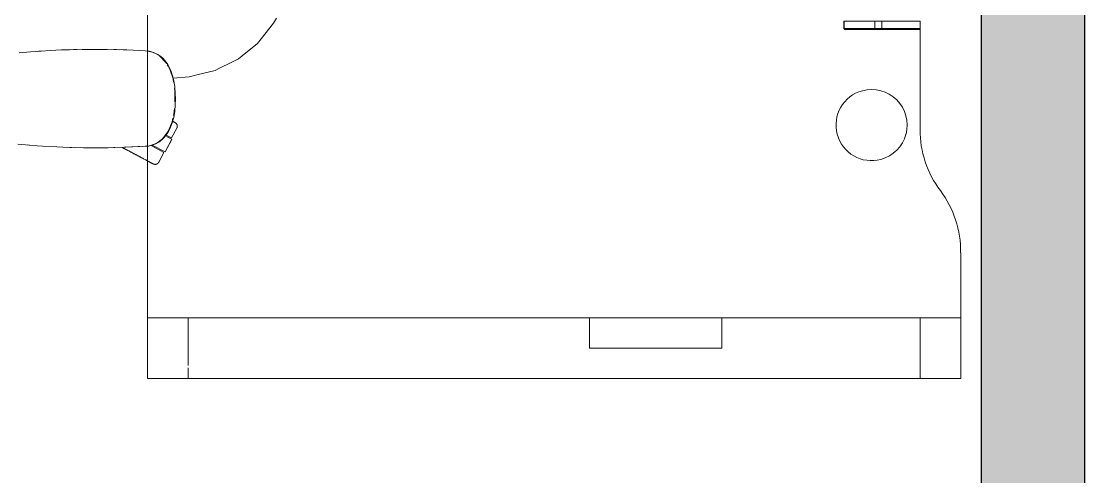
# Model space of a CAD drawing. Header units: millimetres. Extents: x 155927 to 326028, y -36033 to 97293.
# Drawn here: x 227137 to 228183, y 32535 to 32983 of the extents above; entities that cross this region are included whole.
import ezdxf

# ---------------------------------------------------------------- set-up
doc = ezdxf.new("R2010")
doc.units = ezdxf.units.MM
doc.header["$MEASUREMENT"] = 0
for name, color, linetype, lineweight in [('A-WALL-PATT', 7, 'CONTINUOUS', 9), ('G-IMPT', 8, 'CONTINUOUS', 9), ('I-FURN', 8, 'CONTINUOUS', 9), ('I-WALL', 7, 'CONTINUOUS', 9)]:
    doc.layers.add(name, color=color, linetype=linetype, lineweight=lineweight)

msp = doc.modelspace()

# ---------------------------------------------------------------- hatches: boundary and pattern name
at = {"layer": 'A-WALL-PATT'}
msp.add_hatch(color=256, dxfattribs=at).paths.add_polyline_path([(228183.4, 29859.6), (228183.4, 34245.6), (228081.4, 34245.6), (228081.4, 29859.6)], flags=0)

# ---------------------------------------------------------------- linework, layer by layer
at = {"layer": 'G-IMPT'}
for p, q in [((227385.6, 32980.9), (227388.3, 32986)), ((227385.6, 32980.9), (227373.4, 32965.8)), ((227354.7, 32948.9), (227369.6, 32961.1)), ((227369.6, 32961.1), (227373.4, 32965.8)), ((227135.2, 32951.8), (227146.6, 32952.8)), ((227156.9, 32953.6), (227146.6, 32952.8)), ((227154.8, 32953.4), (227153.4, 32953.3)), ((227154.8, 32953.4), (227156.7, 32953.5)), ((227156.9, 32953.6), (227165.7, 32954.1)), ((227177, 32954.7), (227165.7, 32954.1)), ((227177, 32954.7), (227184.9, 32954.9)), ((227197.2, 32955.2), (227184.9, 32954.9)), ((227188.8, 32955), (227190.4, 32955.1)), ((227190.4, 32955.1), (227192.5, 32955.1)), ((227197.2, 32955.2), (227202.7, 32955.3)), ((227217.4, 32955.3), (227202.7, 32955.3)), ((227221.9, 32955.3), (227217.4, 32955.3)), ((227221.9, 32955.3), (227237.6, 32954.9)), ((227228.6, 32955.1), (227230.9, 32955.1)), ((227234.2, 32954.9), (227230.9, 32955.1)), ((227237.6, 32954.9), (227241.1, 32954.8)), ((227253.7, 32954.2), (227241.1, 32954.8)), ((227253.7, 32954.2), (227259.4, 32953.9)), ((227261.4, 32953.4), (227259.1, 32953.9)), ((227259.4, 32953.9), (227261.4, 32953.6)), ((227261.4, 32953.6), (227263.4, 32953.4)), ((227266.5, 32952.5), (227261.4, 32953.4)), ((227263.4, 32953.4), (227267.3, 32952.3)), ((227270.7, 32950.4), (227266.5, 32952.5)), ((227271.6, 32950.3), (227267.3, 32952.3)), ((227270.7, 32950.4), (227273, 32949.3)), ((227271.6, 32950.3), (227274.9, 32948.1)), ((227273, 32949.3), (227275.4, 32947.1)), ((227279.9, 32941.9), (227273, 32949.3)), ((227278.7, 32944), (227273, 32949.3)), ((227276.2, 32947), (227274.9, 32948.1)), ((227278.5, 32943.5), (227275.4, 32947.1)), ((227276.2, 32947), (227279, 32943.9)), ((227279.9, 32941.9), (227278.6, 32943.4)), ((227280.2, 32941.4), (227278.7, 32944)), ((227279, 32943.9), (227281.5, 32940.5)), ((227281.9, 32938.6), (227281, 32940)), ((227282.3, 32939.1), (227281.5, 32940.5)), ((227332.4, 32936.8), (227343.8, 32942.4)), ((227351, 32946), (227343.8, 32942.4)), ((227354.7, 32948.9), (227351, 32946)), ((227283.6, 32935.7), (227282.2, 32938.1)), ((227284.5, 32934.5), (227282.3, 32939.1)), ((227286.7, 32926.3), (227283.6, 32935.7)), ((227286.2, 32929.4), (227284.5, 32934.5)), ((227286.2, 32929.4), (227287.2, 32925.5)), ((227302.4, 32928.4), (227307.7, 32929.7)), ((227310.1, 32930.2), (227307.7, 32929.7)), ((227328, 32934.6), (227310.1, 32930.2)), ((227332.4, 32936.8), (227328, 32934.6)), ((227286.5, 32926.9), (227302.4, 32928.4)), ((227287.1, 32923), (227286.7, 32926.3)), ((227287.2, 32925.5), (227288.3, 32918.7)), ((227288.4, 32914), (227288, 32916.8)), ((227288.9, 32911.4), (227288.3, 32918.7)), ((227288.4, 32913.5), (227288.6, 32906.9)), ((227288.9, 32911.4), (227289, 32906.9)), ((227288.3, 32894.4), (227288.8, 32900.5)), ((227288.4, 32903.8), (227288.6, 32906.9)), ((227289, 32906.9), (227288.8, 32900.5)), ((227285.8, 32883), (227287.3, 32888.4)), ((227285.8, 32884.1), (227286.5, 32887.5)), ((227287.1, 32890.3), (227287.8, 32894)), ((227288.3, 32894.4), (227287.3, 32888.4)), ((227287.8, 32894), (227288, 32897.2)), ((227281.6, 32874.1), (227283.5, 32878.5)), ((227282.3, 32874.6), (227284.2, 32878.6)), ((227285.8, 32884.1), (227283.5, 32878.5)), ((227285.8, 32883), (227284.2, 32878.6)), ((227270.8, 32863.1), (227276.4, 32867.3)), ((227273.2, 32864.4), (227276.9, 32867.5)), ((227276.4, 32867.3), (227281.6, 32874.1)), ((227279.6, 32870.5), (227276.9, 32867.5)), ((227282.3, 32874.6), (227279.6, 32870.5)), ((227138.1, 32861.7), (227134, 32862)), ((227153.1, 32860.4), (227138.1, 32861.7)), ((227145, 32861.1), (227143.3, 32861.2)), ((227153.1, 32860.4), (227158.2, 32860.1)), ((227158.2, 32860.1), (227172.4, 32859.3)), ((227178.4, 32859), (227172.4, 32859.3)), ((227178.4, 32859), (227190.2, 32858.6)), ((227183.3, 32858.9), (227185.2, 32858.8)), ((227185.2, 32858.8), (227186.7, 32858.8)), ((227198.6, 32858.5), (227190.2, 32858.6)), ((227198.6, 32858.5), (227228.6, 32858.6)), ((227198.6, 32858.5), (227218.8, 32858.4)), ((227198.6, 32858.5), (227209.4, 32858.4)), ((227228.6, 32858.6), (227209.4, 32858.4)), ((227218.6, 32858.5), (227220.8, 32858.5)), ((227218.8, 32858.4), (227240.2, 32858.9)), ((227218.8, 32858.4), (227238.9, 32858.9)), ((227218.8, 32858.4), (227228.6, 32858.6)), ((227220.8, 32858.5), (227222.7, 32858.5)), ((227228.6, 32858.6), (227240.2, 32858.9)), ((227238.9, 32858.9), (227260.7, 32860)), ((227238.9, 32858.9), (227259.1, 32859.9)), ((227240.2, 32858.9), (227238.9, 32858.9)), ((227240.2, 32858.9), (227260.7, 32860)), ((227256.9, 32859.8), (227259.1, 32859.9)), ((227260.7, 32860), (227259.1, 32859.9)), ((227260.7, 32860), (227262.4, 32860.2)), ((227264.6, 32860.7), (227261.4, 32860.2)), ((227264.8, 32860.7), (227262.4, 32860.2)), ((227264.6, 32860.7), (227270.8, 32863.1)), ((227264.8, 32860.7), (227266.1, 32861)), ((227269.8, 32862.4), (227266.1, 32861)), ((227269.8, 32862.4), (227273.2, 32864.4))]:
    msp.add_line(p, q, dxfattribs=at)
at = {"layer": 'I-FURN'}
for p, q in [((227261.4, 34231.3), (227261.4, 32631.3)), ((227261.4, 32631.3), (227261.4, 34231.3)), ((227946.6, 32975.9), (227946.6, 32982.9)), ((227946.6, 32975.9), (227946.6, 32982.9)), ((227946.6, 32982.9), (227946.6, 32975.9)), ((227946.6, 32982.9), (227946.8, 32982.9)), ((227946.8, 32975.9), (227946.8, 32982.9)), ((227946.8, 32982.9), (227977.1, 32982.9)), ((227977.1, 32975.9), (227977.1, 32982.9)), ((227977.1, 32982.9), (227984, 32982.9)), ((227984, 32975.9), (227984, 32982.9)), ((227984, 32982.9), (228021.4, 32982.9)), ((228021.4, 32982.9), (228021.4, 32975.9)), ((228021.4, 32975.9), (228021.4, 32982.9)), ((227946.6, 32975.9), (227946.8, 32975.9)), ((227946.8, 32975.9), (227977.1, 32975.9)), ((227946.9, 32975.2), (227947, 32975.1)), ((227977.9, 32974.9), (227947.6, 32974.9)), ((227977.9, 32974.9), (227947.6, 32974.9)), ((227977.1, 32975.9), (227984, 32975.9)), ((227977.9, 32974.9), (228016.4, 32974.9)), ((227983.4, 32974.9), (227977.9, 32974.9)), ((228020.4, 32974.9), (227983.4, 32974.9)), ((227984, 32975.9), (228021.4, 32975.9)), ((228016.4, 32974.9), (228016.4, 32975.9)), ((228016.4, 32974.9), (228020.4, 32974.9)), ((228021.4, 32876.3), (228021.4, 32975.9)), ((228021.4, 32975.9), (228021.4, 32876.3)), ((227285.2, 32868.1), (227290.4, 32877.7)), ((227286.1, 32884.6), (227286.5, 32884.4)), ((227286.7, 32884.2), (227286.3, 32884.5)), ((227286.5, 32884.4), (227286.9, 32884.1)), ((227287.1, 32884), (227286.7, 32884.2)), ((227286.9, 32884.1), (227287.3, 32884)), ((227287.4, 32883.9), (227287.1, 32884)), ((227287.3, 32884), (227287.6, 32883.8)), ((227287.7, 32883.7), (227287.4, 32883.9)), ((227287.6, 32883.8), (227287.9, 32883.6)), ((227288, 32883.6), (227287.7, 32883.7)), ((227287.9, 32883.6), (227288.1, 32883.5)), ((227288.2, 32883.5), (227288, 32883.6)), ((227288.1, 32883.5), (227288.3, 32883.4)), ((227288.4, 32883.4), (227288.2, 32883.5)), ((227288.3, 32883.4), (227288.5, 32883.3)), ((227288.5, 32883.3), (227288.4, 32883.4)), ((227288.5, 32883.3), (227288.6, 32883.3)), ((227288.6, 32883.2), (227288.5, 32883.3)), ((227288.6, 32883.3), (227288.7, 32883.2)), ((227288.7, 32883.2), (227288.6, 32883.2)), ((227288.7, 32883.2), (227288.8, 32883.1)), ((227288.7, 32883.2), (227288.7, 32883.2)), ((227288.7, 32883.2), (227288.7, 32883.2)), ((227288.7, 32883.2), (227288.7, 32883.2)), ((227288.8, 32883.1), (227289, 32883)), ((227289, 32883), (227289.1, 32882.9)), ((227289.1, 32882.9), (227289.3, 32882.8)), ((227289.3, 32882.8), (227289.4, 32882.7)), ((227289.4, 32882.7), (227289.5, 32882.6)), ((227289.5, 32882.6), (227289.6, 32882.5)), ((227289.6, 32882.5), (227289.7, 32882.4)), ((227289.7, 32882.4), (227289.8, 32882.3)), ((227289.8, 32882.3), (227289.9, 32882.2)), ((227289.9, 32882.2), (227290, 32882)), ((227290, 32882), (227290.1, 32881.9)), ((227290.1, 32881.9), (227290.2, 32881.8)), ((227290.2, 32881.8), (227290.3, 32881.6)), ((227290.3, 32881.6), (227290.4, 32881.5)), ((227290.4, 32881.5), (227290.5, 32881.4)), ((227290.5, 32877.9), (227290.4, 32877.8)), ((227290.4, 32877.8), (227290.4, 32877.7)), ((227290.5, 32881.4), (227290.5, 32881.2)), ((227290.5, 32881.2), (227290.6, 32881.1)), ((227290.6, 32878.2), (227290.5, 32878.1)), ((227290.5, 32878.1), (227290.5, 32877.9)), ((227290.6, 32881.1), (227290.6, 32880.9)), ((227290.6, 32880.9), (227290.7, 32880.8)), ((227290.7, 32878.5), (227290.6, 32878.4)), ((227290.6, 32878.4), (227290.6, 32878.2)), ((227290.7, 32880.8), (227290.7, 32880.6)), ((227290.7, 32880.6), (227290.8, 32880.4)), ((227290.8, 32878.8), (227290.7, 32878.7)), ((227290.7, 32878.7), (227290.7, 32878.5)), ((227290.8, 32880.4), (227290.8, 32880.3)), ((227290.8, 32880.3), (227290.8, 32880.1)), ((227290.8, 32880.1), (227290.8, 32880)), ((227290.8, 32880), (227290.8, 32879.8)), ((227290.8, 32879.8), (227290.8, 32879.6)), ((227290.8, 32879.6), (227290.8, 32879.5)), ((227290.8, 32879.5), (227290.8, 32879.3)), ((227290.8, 32879.3), (227290.8, 32879.2)), ((227290.8, 32879.2), (227290.8, 32879)), ((227290.8, 32879), (227290.8, 32878.8)), ((227285.4, 32866.8), (227278.8, 32854.5)), ((227279, 32854.4), (227285.6, 32866.7)), ((227280, 32870.8), (227285.2, 32868.1)), ((227280.1, 32869.6), (227285.4, 32866.8)), ((227236.7, 32858.7), (227237.7, 32858.2)), ((227237.2, 32858.5), (227236.9, 32858.6)), ((227238.2, 32857.9), (227237.2, 32858.5)), ((227237.7, 32858.2), (227238.7, 32857.7)), ((227239.2, 32857.4), (227238.2, 32857.9)), ((227238.7, 32857.7), (227239.7, 32857.2)), ((227240.2, 32856.9), (227239.2, 32857.4)), ((227239.7, 32857.2), (227240.7, 32856.6)), ((227241.2, 32856.3), (227240.2, 32856.9)), ((227240.7, 32856.6), (227241.7, 32856.1)), ((227242.2, 32855.8), (227241.2, 32856.3)), ((227241.7, 32856.1), (227242.7, 32855.5)), ((227265, 32860.7), (227277.7, 32853.9)), ((227278.8, 32854.5), (227266.3, 32861.1)), ((227243.3, 32855.3), (227242.2, 32855.8)), ((227242.7, 32855.5), (227243.7, 32855)), ((227244.3, 32854.7), (227243.3, 32855.3)), ((227243.7, 32855), (227244.7, 32854.5)), ((227245.3, 32854.2), (227244.3, 32854.7)), ((227244.7, 32854.5), (227245.7, 32854)), ((227246.2, 32853.7), (227245.3, 32854.2)), ((227245.7, 32854), (227246.7, 32853.4)), ((227247.2, 32853.1), (227246.2, 32853.7)), ((227246.7, 32853.4), (227247.7, 32852.9)), ((227248.2, 32852.6), (227247.2, 32853.1)), ((227247.7, 32852.9), (227248.7, 32852.4)), ((227249.2, 32852.1), (227248.2, 32852.6)), ((227248.7, 32852.4), (227249.6, 32851.9)), ((227250.1, 32851.6), (227249.2, 32852.1)), ((227249.6, 32851.9), (227250.6, 32851.4)), ((227251.1, 32851.1), (227250.1, 32851.6)), ((227250.6, 32851.4), (227251.5, 32850.9)), ((227252, 32850.6), (227251.1, 32851.1)), ((227251.5, 32850.9), (227252.4, 32850.4)), ((227252.9, 32850.1), (227252, 32850.6)), ((227252.4, 32850.4), (227253.3, 32849.9)), ((227253.8, 32849.6), (227252.9, 32850.1)), ((227253.3, 32849.9), (227254.2, 32849.4)), ((227254.7, 32849.2), (227253.8, 32849.6)), ((227254.2, 32849.4), (227255.1, 32849)), ((227255.6, 32848.7), (227254.7, 32849.2)), ((227255.1, 32849), (227255.9, 32848.5)), ((227256.4, 32848.3), (227255.6, 32848.7)), ((227255.9, 32848.5), (227256.8, 32848.1)), ((227256.8, 32848.1), (227257.6, 32847.6)), ((227257.6, 32847.6), (227258.3, 32847.2)), ((227258.3, 32847.2), (227259.1, 32846.8)), ((227259.1, 32846.8), (227259.8, 32846.5)), ((227259.8, 32846.5), (227260.5, 32846.1)), ((227260.5, 32846.1), (227261.2, 32845.7)), ((227261.2, 32845.7), (227261.8, 32845.4)), ((227272.6, 32844.2), (227277.7, 32853.9)), ((227261.8, 32845.4), (227262.4, 32845.1)), ((227262.7, 32844.9), (227262.1, 32845.2)), ((227262.4, 32845.1), (227263, 32844.8)), ((227263.3, 32844.6), (227262.7, 32844.9)), ((227263, 32844.8), (227263.5, 32844.5)), ((227263.8, 32844.3), (227263.3, 32844.6)), ((227263.5, 32844.5), (227264, 32844.2)), ((227264.3, 32844.1), (227263.8, 32844.3)), ((227264, 32844.2), (227264.5, 32844)), ((227264.7, 32843.8), (227264.3, 32844.1)), ((227264.5, 32844), (227264.9, 32843.7)), ((227265.1, 32843.6), (227264.7, 32843.8)), ((227264.9, 32843.7), (227265.3, 32843.5)), ((227265.5, 32843.4), (227265.1, 32843.6)), ((227265.3, 32843.5), (227265.7, 32843.3)), ((227265.8, 32843.3), (227265.5, 32843.4)), ((227265.7, 32843.3), (227266, 32843.2)), ((227266.1, 32843.1), (227265.8, 32843.3)), ((227266, 32843.2), (227266.3, 32843)), ((227266.4, 32843), (227266.1, 32843.1)), ((227266.3, 32843), (227266.5, 32842.9)), ((227266.6, 32842.8), (227266.4, 32843)), ((227266.5, 32842.9), (227266.7, 32842.8)), ((227266.8, 32842.7), (227266.6, 32842.8)), ((227266.7, 32842.8), (227266.9, 32842.7)), ((227266.9, 32842.7), (227266.8, 32842.7)), ((227267, 32842.6), (227266.9, 32842.7)), ((227266.9, 32842.7), (227267, 32842.6)), ((227267.1, 32842.6), (227267, 32842.6)), ((227267, 32842.6), (227267.1, 32842.6)), ((227267.2, 32842.6), (227267.1, 32842.6)), ((227267.1, 32842.6), (227267.1, 32842.6)), ((227267.1, 32842.6), (227267.1, 32842.6)), ((227267.1, 32842.6), (227267.1, 32842.6)), ((227267.3, 32842.5), (227267.2, 32842.6)), ((227267.4, 32842.4), (227267.3, 32842.5)), ((227267.6, 32842.4), (227267.4, 32842.4)), ((227267.7, 32842.3), (227267.6, 32842.4)), ((227267.9, 32842.3), (227267.7, 32842.3)), ((227268.1, 32842.2), (227267.9, 32842.3)), ((227268.2, 32842.2), (227268.1, 32842.2)), ((227268.4, 32842.2), (227268.2, 32842.2)), ((227268.5, 32842.1), (227268.4, 32842.2)), ((227268.7, 32842.1), (227268.5, 32842.1)), ((227268.9, 32842.1), (227268.7, 32842.1)), ((227269, 32842.1), (227268.9, 32842.1)), ((227269.2, 32842.1), (227269, 32842.1)), ((227269.3, 32842.1), (227269.2, 32842.1)), ((227269.5, 32842.1), (227269.3, 32842.1)), ((227269.7, 32842.2), (227269.5, 32842.1)), ((227269.8, 32842.2), (227269.7, 32842.2)), ((227270, 32842.2), (227269.8, 32842.2)), ((227270.1, 32842.3), (227270, 32842.2)), ((227270.3, 32842.3), (227270.1, 32842.3)), ((227270.4, 32842.4), (227270.3, 32842.3)), ((227270.6, 32842.4), (227270.4, 32842.4)), ((227270.7, 32842.5), (227270.6, 32842.4)), ((227270.9, 32842.6), (227270.7, 32842.5)), ((227271, 32842.6), (227270.9, 32842.6)), ((227271.2, 32842.7), (227271, 32842.6)), ((227271.3, 32842.8), (227271.2, 32842.7)), ((227271.4, 32842.9), (227271.3, 32842.8)), ((227271.5, 32843), (227271.4, 32842.9)), ((227271.7, 32843.1), (227271.5, 32843)), ((227271.8, 32843.2), (227271.7, 32843.1)), ((227271.9, 32843.3), (227271.8, 32843.2)), ((227272, 32843.4), (227271.9, 32843.3)), ((227272.1, 32843.6), (227272, 32843.4)), ((227272.2, 32843.7), (227272.1, 32843.6)), ((227272.3, 32843.8), (227272.2, 32843.7)), ((227272.4, 32844), (227272.3, 32843.8)), ((227272.5, 32844.1), (227272.4, 32844)), ((227272.6, 32844.2), (227272.5, 32844.1)), ((228061.4, 32631.3), (228061.4, 32755.2)), ((228061.4, 32755.2), (228061.4, 32631.3)), ((227261.4, 32691.3), (227696.4, 32691.3)), ((227301.4, 32691.3), (227261.4, 32691.3)), ((227261.4, 32691.3), (227261.4, 32631.3)), ((227261.4, 32631.3), (227261.4, 32691.3)), ((228021.4, 32691.3), (227301.4, 32691.3)), ((227301.4, 32691.3), (227301.4, 32644.2)), ((227301.4, 32691.3), (227301.4, 32644.2)), ((227696.4, 32691.3), (227826.4, 32691.3)), ((227696.4, 32691.3), (227696.4, 32661.3)), ((227696.4, 32661.3), (227696.4, 32691.3)), ((227826.4, 32691.3), (228061.4, 32691.3)), ((227826.4, 32691.3), (227826.4, 32661.3)), ((227826.4, 32691.3), (227826.4, 32661.3)), ((228061.4, 32691.3), (228021.4, 32691.3)), ((228021.4, 32691.3), (228021.4, 32631.3)), ((228021.4, 32691.3), (228021.4, 32631.3)), ((228061.4, 32691.3), (228061.4, 32631.3)), ((228061.4, 32691.3), (228061.4, 32631.3)), ((227826.4, 32661.3), (227696.4, 32661.3)), ((227696.4, 32661.3), (227826.4, 32661.3)), ((227301.4, 32641.9), (227301.4, 32631.3)), ((227301.4, 32641.9), (227301.4, 32631.3)), ((227261.4, 32631.3), (227301.4, 32631.3)), ((228061.4, 32631.3), (227261.4, 32631.3)), ((227261.4, 32631.3), (228061.4, 32631.3)), ((228061.4, 32631.3), (227261.4, 32631.3)), ((227301.4, 32631.3), (228021.4, 32631.3)), ((228021.4, 32631.3), (228061.4, 32631.3))]:
    msp.add_line(p, q, dxfattribs=at)
at = {"layer": 'I-FURN', "flags": 128}
for points in [[(227946.6, 32975.9), (227946.6, 32975.9), (227946.6, 32975.8), (227946.6, 32975.8), (227946.6, 32975.7), (227946.6, 32975.7), (227946.6, 32975.7), (227946.6, 32975.6), (227946.6, 32975.6), (227946.7, 32975.6), (227946.7, 32975.5), (227946.7, 32975.5), (227946.7, 32975.4), (227946.7, 32975.4)], [(227983.4, 32974.9), (227983.3, 32974.9), (227983.1, 32974.9), (227983, 32974.9), (227982.9, 32974.9), (227982.7, 32974.9), (227982.6, 32974.9), (227982.4, 32974.9), (227982.3, 32974.9), (227982.1, 32974.9), (227981.9, 32974.9), (227981.8, 32974.9), (227981.6, 32974.9), (227981.5, 32974.9), (227981.3, 32974.9), (227981.1, 32974.9), (227981, 32974.9), (227980.8, 32974.9), (227980.7, 32974.9), (227980.5, 32974.9), (227980.4, 32974.9), (227980.2, 32974.9), (227980, 32974.9), (227979.9, 32974.9), (227979.7, 32974.9), (227979.6, 32974.9), (227979.4, 32974.9), (227979.3, 32974.9), (227979.2, 32974.9), (227979, 32974.9), (227978.9, 32974.9), (227978.8, 32974.9), (227978.6, 32974.9), (227978.5, 32974.9), (227978.4, 32974.9), (227978.3, 32974.9), (227978.2, 32974.9), (227978.1, 32974.9), (227978, 32974.9), (227977.9, 32974.9)], [(228020.4, 32974.9), (228020.2, 32974.9), (228019.7, 32974.9), (228019.2, 32974.9), (228018.5, 32974.9), (228017.7, 32974.9), (228016.7, 32974.9), (228015.7, 32974.9), (228014.5, 32974.9), (228013.1, 32974.9), (228011.7, 32974.9), (228010.1, 32974.9), (228008.4, 32974.9), (228006.6, 32974.9), (228004.6, 32974.9), (228002.6, 32974.9), (228000.4, 32974.9), (227998.2, 32974.9), (227995.8, 32974.9), (227993.4, 32974.9), (227990.8, 32974.9), (227988.2, 32974.9), (227985.5, 32974.9), (227983.4, 32974.9)], [(228016.4, 32974.9), (228016.6, 32974.9), (228016.8, 32974.9), (228016.9, 32974.9), (228017.1, 32974.9), (228017.2, 32974.9), (228017.4, 32974.9), (228017.5, 32974.9), (228017.7, 32974.9), (228017.8, 32974.9), (228018, 32974.9), (228018.1, 32974.9), (228018.3, 32974.9), (228018.4, 32974.9), (228018.6, 32974.9), (228018.7, 32974.9), (228018.8, 32974.9), (228019, 32974.9), (228019.1, 32974.9), (228019.2, 32974.9), (228019.3, 32974.9), (228019.4, 32974.9), (228019.5, 32974.9), (228019.6, 32974.9), (228019.7, 32974.9), (228019.8, 32974.9), (228019.9, 32974.9), (228020, 32974.9), (228020, 32974.9), (228020.1, 32974.9), (228020.2, 32974.9), (228020.2, 32974.9), (228020.3, 32974.9), (228020.3, 32974.9), (228020.3, 32974.9), (228020.4, 32974.9), (228020.4, 32974.9), (228020.4, 32974.9), (228020.4, 32974.9), (228020.4, 32974.9)], [(228020.4, 32974.9), (228020.5, 32974.9), (228020.5, 32974.9), (228020.6, 32974.9), (228020.6, 32974.9), (228020.6, 32974.9), (228020.7, 32974.9), (228020.7, 32974.9), (228020.8, 32975), (228020.8, 32975), (228020.8, 32975), (228020.9, 32975), (228020.9, 32975), (228020.9, 32975), (228021, 32975.1), (228021, 32975.1), (228021, 32975.1), (228021.1, 32975.1), (228021.1, 32975.2), (228021.1, 32975.2), (228021.2, 32975.2), (228021.2, 32975.2), (228021.2, 32975.3), (228021.2, 32975.3), (228021.3, 32975.3), (228021.3, 32975.4), (228021.3, 32975.4), (228021.3, 32975.4), (228021.3, 32975.5), (228021.4, 32975.5), (228021.4, 32975.5), (228021.4, 32975.6), (228021.4, 32975.6), (228021.4, 32975.7), (228021.4, 32975.7), (228021.4, 32975.7), (228021.4, 32975.8), (228021.4, 32975.8), (228021.4, 32975.9), (228021.4, 32975.9), (228021.4, 32975.9)], [(228020.4, 32974.9), (228020.4, 32974.9), (228020.4, 32974.9)]]:
    msp.add_lwpolyline(points, dxfattribs=at)
at = {"layer": 'I-FURN'}
for centre, radius, start, end in [((227973.8, 32880.8), 35, 105, 285), ((227973.8, 32880.8), 35, 345.2996, 105), ((227973.8, 32880.8), 35, 285, 345), ((228121.4, 32876.3), 100, 180, 216.8699), ((228121.4, 32876.3), 100, 180, 216.8699), ((227961.4, 32756.3), 100, 359.3744, 36.8699), ((227961.4, 32756.3), 100, 359.3744, 36.8699)]:
    msp.add_arc(centre, radius, start, end, dxfattribs=at)
at = {"layer": 'I-FURN', "extrusion": (0, 0, -1)}
for centre, major_axis, ratio, start_param, end_param in [((227947.6, 32975.9), (0, -1), 0.819152, 0, 1.570796), ((227977.9, 32975.9), (0, 1), 0.819152, 3.141593, 4.712389), ((227983.4, 32975.9), (0, 1), 0.56467, 1.570796, 3.141593), ((228020.4, 32975.9), (0, 1), 0.998113, 1.570796, 3.141593)]:
    msp.add_ellipse(centre, major_axis=major_axis, ratio=ratio, start_param=start_param, end_param=end_param, dxfattribs=at)
at = {"layer": 'I-WALL', "lineweight": 30}
for p, q in [((228081.4, 34245.6), (228081.4, 29859.6)), ((228183.4, 29859.6), (228183.4, 34245.6))]:
    msp.add_line(p, q, dxfattribs=at)

doc.saveas('drawing.dxf')
